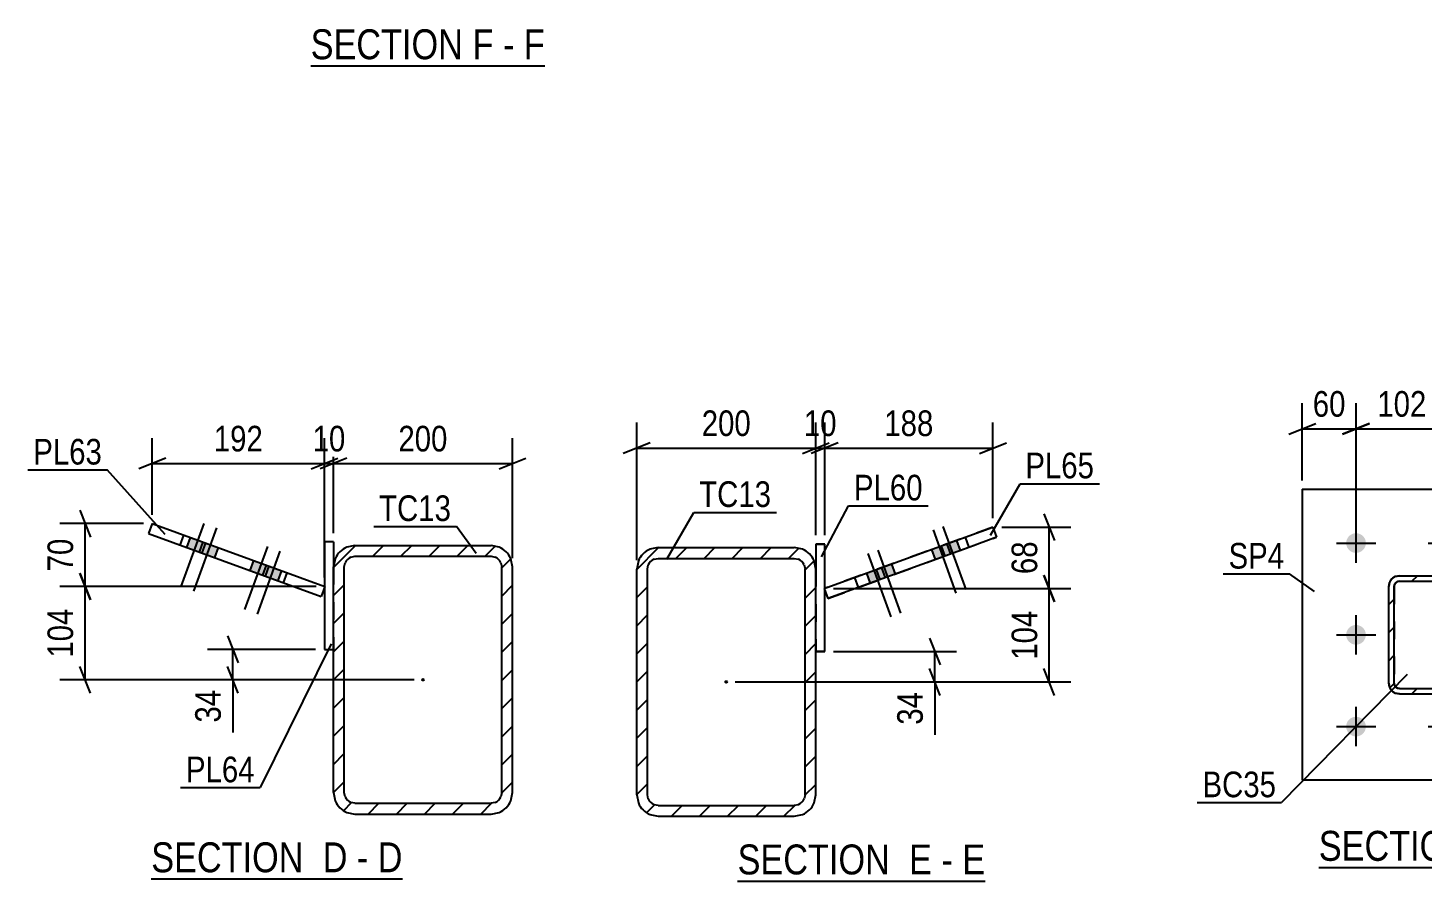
# Model space of a CAD drawing. Header units: millimetres. Extents: x 0 to 841, y 0 to 594.
# Drawn here: x 305.9 to 461.7, y 163.1 to 258.4 of the extents above; entities that cross this region are included whole.
import ezdxf

# ---------------------------------------------------------------- set-up
doc = ezdxf.new("R2010")
doc.units = ezdxf.units.MM
doc.linetypes.add('DXK_LINE_DOT2', pattern=[3.9198, 1.9599, -1.9599])
doc.styles.add('Arial Narrow', font='ARIALN.TTF', dxfattribs={"height": 0.2})

# ---------------------------------------------------------------- blocks, each defined once
blk = doc.blocks.new('Unknown-682121906-11 - 6415')
at = {"color": 6, "linetype": 'Continuous'}
blk.add_line((337.48, 254.15), (363.63, 254.15), dxfattribs=at)
at = {"color": 0, "linetype": 'Continuous'}
for points in [[(354.52, 254.9), (354.52, 258.4), (337.48, 258.4), (337.48, 254.9)], [(357.92, 254.9), (357.92, 258.4), (355.57, 258.4), (355.57, 254.9)], [(360.24, 254.9), (360.24, 258.4), (358.97, 258.4), (358.97, 254.9)], [(363.63, 254.9), (363.63, 258.4), (361.29, 258.4), (361.29, 254.9)]]:
    blk.add_wipeout(points, dxfattribs=at)
at = {"color": 7, "linetype": 'Continuous', "style": 'Arial Narrow'}
for s, p in [('SECTION', (337.48, 254.9)), ('F', (355.57, 254.9)), ('F', (361.29, 254.9)), ('-', (358.97, 254.9))]:
    blk.add_text(s, height=3.34, dxfattribs=at).set_placement(p)
blk = doc.blocks.new('Unknown-682121906-16 - 4889')
at = {"color": 6, "linetype": 'Continuous'}
blk.add_line((319.67, 163.34), (347.74, 163.34), dxfattribs=at)
at = {"color": 0, "linetype": 'Continuous'}
for points in [[(337.78, 164.09), (337.78, 167.59), (319.67, 167.59), (319.67, 164.09)], [(341.6, 164.09), (341.6, 167.59), (338.83, 167.59), (338.83, 164.09)], [(343.92, 164.09), (343.92, 167.59), (342.65, 167.59), (342.65, 164.09)], [(347.74, 164.09), (347.74, 167.59), (344.97, 167.59), (344.97, 164.09)]]:
    blk.add_wipeout(points, dxfattribs=at)
at = {"color": 7, "linetype": 'Continuous', "style": 'Arial Narrow'}
for s, p in [('SECTION ', (319.67, 164.09)), ('D', (338.83, 164.09)), ('D', (344.97, 164.09)), ('-', (342.65, 164.09))]:
    blk.add_text(s, height=3.34, dxfattribs=at).set_placement(p)
blk = doc.blocks.new('Unknown-682121906-17 - 4726')
at = {"color": 6, "linetype": 'Continuous'}
blk.add_line((385.18, 163.1), (412.83, 163.1), dxfattribs=at)
at = {"color": 0, "linetype": 'Continuous'}
for points in [[(403.29, 163.85), (403.29, 167.35), (385.18, 167.35), (385.18, 163.85)], [(406.9, 163.85), (406.9, 167.35), (404.34, 167.35), (404.34, 163.85)], [(409.22, 163.85), (409.22, 167.35), (407.95, 167.35), (407.95, 163.85)], [(412.83, 163.85), (412.83, 167.35), (410.27, 167.35), (410.27, 163.85)]]:
    blk.add_wipeout(points, dxfattribs=at)
at = {"color": 7, "linetype": 'Continuous', "style": 'Arial Narrow'}
for s, p in [('SECTION ', (385.18, 163.85)), ('E', (404.34, 163.85)), ('E', (410.27, 163.85)), ('-', (407.95, 163.85))]:
    blk.add_text(s, height=3.34, dxfattribs=at).set_placement(p)
blk = doc.blocks.new('Unknown-682121906-25 - 12298')
at = {"color": 6, "linetype": 'Continuous'}
blk.add_line((450.11, 164.62), (478.61, 164.62), dxfattribs=at)
at = {"color": 0, "linetype": 'Continuous'}
for points in [[(468.22, 165.37), (468.22, 168.87), (450.11, 168.87), (450.11, 165.37)], [(472.25, 165.37), (472.25, 168.87), (469.27, 168.87), (469.27, 165.37)], [(474.58, 165.37), (474.58, 168.87), (473.3, 168.87), (473.3, 165.37)], [(478.61, 165.37), (478.61, 168.87), (475.63, 168.87), (475.63, 165.37)]]:
    blk.add_wipeout(points, dxfattribs=at)
at = {"color": 7, "linetype": 'Continuous', "style": 'Arial Narrow'}
for s, p in [('SECTION ', (450.11, 165.37)), ('G', (469.27, 165.37)), ('G', (475.63, 165.37)), ('-', (473.3, 165.37))]:
    blk.add_text(s, height=3.34, dxfattribs=at).set_placement(p)
blk = doc.blocks.new('Part-682121906-4913 - 4889')
at = {"color": 2, "linetype": 'Continuous'}
for p, q in [((340.03, 200.98), (339.03, 200.98)), ((339.03, 200.98), (339.03, 188.98)), ((340.03, 200.98), (340.03, 198.19)), ((339.03, 188.98), (340.03, 188.98))]:
    blk.add_line(p, q, dxfattribs=at)
at = {"color": 7, "linetype": 'DXK_LINE_DOT2'}
blk.add_line((340.03, 198.19), (340.03, 188.98), dxfattribs=at)
blk = doc.blocks.new('Bolt-682121906-4955 - 4889')
at = {"linetype": 'Continuous'}
for points in [[(323.61, 200.36), (325.31, 199.75), (325.72, 200.88), (324.02, 201.49)], [(325.03, 199.85), (326.72, 199.23), (327.13, 200.36), (325.44, 200.98)], [(330.7, 197.79), (332.39, 197.17), (332.8, 198.3), (331.11, 198.91)], [(332.11, 197.27), (333.8, 196.66), (334.21, 197.78), (332.52, 198.4)]]:
    blk.add_hatch(color=1, dxfattribs=at).paths.add_polyline_path(points)
at = {"color": 1, "linetype": 'Continuous'}
for p, q in [((325.55, 203.06), (322.99, 196.02)), ((326.97, 202.55), (324.4, 195.5)), ((324.02, 201.49), (323.61, 200.36)), ((325.44, 200.98), (325.03, 199.85)), ((325.72, 200.88), (325.31, 199.75)), ((327.13, 200.36), (326.72, 199.23)), ((332.64, 200.48), (330.07, 193.44)), ((334.05, 199.97), (331.49, 192.92)), ((331.11, 198.91), (330.7, 197.79)), ((332.52, 198.4), (332.11, 197.27)), ((332.8, 198.3), (332.39, 197.17)), ((334.21, 197.78), (333.8, 196.66))]:
    blk.add_line(p, q, dxfattribs=at)
blk = doc.blocks.new('Part-682121906-4935 - 4889')
at = {"linetype": 'Continuous'}
h = blk.add_hatch(dxfattribs=at)
h.set_pattern_fill('', scale=0.7, style=0, pattern_type=0)
h.set_pattern_definition([(45, (340.0251, 172.9927), (-1.57154, 1.57154), [])])
h.paths.add_polyline_path([(340.03, 198.19), (340.03, 172.99), (340.21, 172.07), (340.73, 171.3), (341.51, 170.78), (342.43, 170.59), (357.63, 170.59), (358.54, 170.78), (359.32, 171.3), (359.84, 172.07), (360.03, 172.99), (360.03, 198.19), (359.84, 199.11), (359.32, 199.89), (358.54, 200.41), (357.63, 200.59), (342.43, 200.59), (341.51, 200.41), (340.73, 199.89), (340.21, 199.11)])
h.paths.add_polyline_path([(341.58, 199.04), (341.97, 199.3), (342.43, 199.39), (357.63, 199.39), (358.08, 199.3), (358.47, 199.04), (358.73, 198.65), (358.83, 198.19), (358.83, 172.99), (358.73, 172.53), (358.47, 172.14), (358.08, 171.88), (357.63, 171.79), (342.43, 171.79), (341.97, 171.88), (341.58, 172.14), (341.32, 172.53), (341.23, 172.99), (341.23, 198.19), (341.32, 198.65)])
blk.add_hatch(color=246, dxfattribs=at).paths.add_polyline_path([(350.03, 185.49, -1), (350.03, 185.69, -1)])
at = {"color": 2, "linetype": 'Continuous'}
for p, q in [((342.43, 200.59), (341.51, 200.41)), ((341.97, 199.3), (342.43, 199.39)), ((342.43, 200.59), (357.63, 200.59)), ((342.43, 199.39), (357.63, 199.39)), ((358.54, 200.41), (357.63, 200.59)), ((357.63, 199.39), (358.08, 199.3)), ((340.21, 199.11), (340.03, 198.19)), ((340.03, 172.99), (340.03, 198.19)), ((341.23, 198.19), (341.32, 198.65)), ((341.23, 172.99), (341.23, 198.19)), ((358.73, 198.65), (358.83, 198.19)), ((358.83, 172.99), (358.83, 198.19)), ((360.03, 198.19), (359.84, 199.11)), ((360.03, 172.99), (360.03, 198.19)), ((340.03, 172.99), (340.21, 172.07)), ((341.32, 172.53), (341.23, 172.99)), ((358.83, 172.99), (358.73, 172.53)), ((359.84, 172.07), (360.03, 172.99)), ((342.43, 171.79), (341.97, 171.88)), ((342.43, 171.79), (357.63, 171.79)), ((358.08, 171.88), (357.63, 171.79)), ((341.51, 170.78), (342.43, 170.59)), ((342.43, 170.59), (357.63, 170.59)), ((357.63, 170.59), (358.54, 170.78))]:
    blk.add_line(p, q, dxfattribs=at)
at = {"color": 246, "linetype": 'DXK_LINE_DOT2'}
blk.add_line((350.03, 185.59), (350.03, 185.59), dxfattribs=at)
at = {"color": 246, "linetype": 'Continuous'}
blk.add_circle((350.03, 185.59), 0.1, dxfattribs=at)
at = {"color": 2, "linetype": 'Continuous'}
for centre, radius, start, end in [((342.43, 198.19), 2.4, 112.5, 157.5), ((357.63, 198.19), 2.4, 22.5, 67.5), ((342.43, 198.19), 1.2, 112.5, 157.5), ((357.63, 198.19), 1.2, 22.5, 67.5), ((342.43, 172.99), 2.4, 202.5, 247.5), ((342.43, 172.99), 1.2, 202.5, 247.5), ((357.63, 172.99), 1.2, 292.5, 337.5), ((357.63, 172.99), 2.4, 292.5, 337.5)]:
    blk.add_arc(centre, radius, start, end, dxfattribs=at)
blk = doc.blocks.new('Part-682121906-4968 - 4889')
at = {"color": 2, "linetype": 'Continuous'}
for p, q in [((319.79, 203.03), (319.38, 201.91)), ((319.79, 203.03), (339.08, 196.01)), ((319.38, 201.91), (338.67, 194.89)), ((322.91, 200.62), (323.32, 201.75)), ((339.08, 196.01), (338.67, 194.89))]:
    blk.add_line(p, q, dxfattribs=at)
at = {"color": 7, "linetype": 'DXK_LINE_DOT2'}
blk.add_line((334.43, 196.43), (334.84, 197.55), dxfattribs=at)
blk = doc.blocks.new('Part-682121906-4739 - 4726')
at = {"color": 2, "linetype": 'Continuous'}
for p, q in [((393.91, 200.74), (393.91, 200.74)), ((393.91, 200.74), (393.91, 197.95)), ((394.91, 200.74), (393.91, 200.74)), ((394.91, 200.74), (394.91, 200.74)), ((394.91, 188.74), (394.91, 200.74)), ((394.91, 188.74), (393.91, 188.74)), ((394.91, 188.74), (394.91, 188.74))]:
    blk.add_line(p, q, dxfattribs=at)
at = {"color": 7, "linetype": 'DXK_LINE_DOT2'}
for p, q in [((393.91, 200.74), (394.91, 200.74)), ((393.91, 197.95), (393.91, 188.74)), ((393.91, 188.74), (394.91, 188.74))]:
    blk.add_line(p, q, dxfattribs=at)
blk = doc.blocks.new('Part-682121906-4773 - 4726')
at = {"color": 7, "linetype": 'DXK_LINE_DOT2'}
for p, q in [((413.71, 202.63), (394.86, 195.77)), ((395.27, 194.65), (414.12, 201.51)), ((398.68, 195.89), (398.27, 197.02)), ((394.86, 195.77), (395.27, 194.65))]:
    blk.add_line(p, q, dxfattribs=at)
at = {"color": 2, "linetype": 'Continuous'}
for p, q in [((410.62, 201.51), (413.71, 202.63)), ((413.71, 202.63), (414.12, 201.51)), ((394.86, 195.77), (410.62, 201.51)), ((410.62, 201.51), (411.03, 200.38)), ((414.12, 201.51), (411.03, 200.38)), ((411.03, 200.38), (395.27, 194.65)), ((394.86, 195.77), (394.86, 195.77)), ((394.86, 195.77), (395.27, 194.65)), ((395.27, 194.65), (395.27, 194.65))]:
    blk.add_line(p, q, dxfattribs=at)
blk = doc.blocks.new('Bolt-682121906-4782 - 4726')
at = {"linetype": 'Continuous'}
for points in [[(408.34, 199.4), (410.03, 200.02), (409.62, 201.15), (407.93, 200.53)], [(407.25, 199.01), (408.95, 199.62), (408.54, 200.75), (406.84, 200.14)], [(399.99, 196.36), (401.68, 196.98), (401.27, 198.11), (399.58, 197.49)], [(401.08, 196.76), (402.77, 197.38), (402.36, 198.5), (400.67, 197.89)]]:
    blk.add_hatch(color=1, dxfattribs=at).paths.add_polyline_path(points)
at = {"color": 1, "linetype": 'Continuous'}
for p, q in [((408.09, 202.72), (410.66, 195.67)), ((407.01, 202.32), (409.57, 195.28)), ((409.62, 201.15), (410.03, 200.02)), ((399.74, 199.68), (402.31, 192.63)), ((400.83, 200.07), (403.39, 193.03)), ((406.84, 200.14), (407.25, 199.01)), ((407.93, 200.53), (408.34, 199.4)), ((408.54, 200.75), (408.95, 199.62)), ((400.67, 197.89), (401.08, 196.76)), ((401.27, 198.11), (401.68, 196.98)), ((402.36, 198.5), (402.77, 197.38)), ((399.58, 197.49), (399.99, 196.36))]:
    blk.add_line(p, q, dxfattribs=at)
blk = doc.blocks.new('Part-682121906-4788 - 4726')
at = {"linetype": 'Continuous'}
h = blk.add_hatch(dxfattribs=at)
h.set_pattern_fill('', scale=0.7, style=0, pattern_type=0)
h.set_pattern_definition([(45, (393.7254, 198.8711), (-1.57154, 1.57154), [])])
h.paths.add_polyline_path([(393.91, 197.95), (393.73, 198.87), (393.21, 199.65), (392.43, 200.17), (391.51, 200.35), (376.31, 200.35), (375.39, 200.17), (374.61, 199.65), (374.09, 198.87), (373.91, 197.95), (373.91, 172.75), (374.09, 171.83), (374.61, 171.06), (375.39, 170.54), (376.31, 170.35), (391.51, 170.35), (392.43, 170.54), (393.21, 171.06), (393.73, 171.83), (393.91, 172.75)])
h.paths.add_polyline_path([(392.62, 172.29), (392.36, 171.9), (391.97, 171.64), (391.51, 171.55), (376.31, 171.55), (375.85, 171.64), (375.46, 171.9), (375.2, 172.29), (375.11, 172.75), (375.11, 197.95), (375.2, 198.41), (375.46, 198.8), (375.85, 199.06), (376.31, 199.15), (391.51, 199.15), (391.97, 199.06), (392.36, 198.8), (392.62, 198.41), (392.71, 197.95), (392.71, 172.75)])
blk.add_hatch(color=246, dxfattribs=at).paths.add_polyline_path([(383.91, 185.25, -1), (383.91, 185.45, -1)])
at = {"color": 2, "linetype": 'Continuous'}
for p, q in [((376.31, 200.35), (375.39, 200.17)), ((376.31, 200.35), (376.31, 200.35)), ((376.31, 200.35), (391.51, 200.35)), ((391.51, 200.35), (391.51, 200.35)), ((392.43, 200.17), (391.51, 200.35)), ((374.09, 198.87), (373.91, 197.95)), ((373.91, 197.95), (373.91, 197.95)), ((373.91, 172.75), (373.91, 197.95)), ((375.11, 197.95), (375.2, 198.41)), ((375.11, 197.95), (375.11, 197.95)), ((375.11, 172.75), (375.11, 197.95)), ((375.85, 199.06), (376.31, 199.15)), ((376.31, 199.15), (376.31, 199.15)), ((376.31, 199.15), (391.51, 199.15)), ((391.51, 199.15), (391.51, 199.15)), ((391.51, 199.15), (391.97, 199.06)), ((392.62, 198.41), (392.71, 197.95)), ((392.71, 197.95), (392.71, 197.95)), ((392.71, 172.75), (392.71, 197.95)), ((393.91, 197.95), (393.73, 198.87)), ((393.91, 197.95), (393.91, 197.95)), ((393.91, 172.75), (393.91, 197.95)), ((373.91, 172.75), (373.91, 172.75)), ((373.91, 172.75), (374.09, 171.83)), ((375.11, 172.75), (375.11, 172.75)), ((375.2, 172.29), (375.11, 172.75)), ((376.31, 171.55), (375.85, 171.64)), ((376.31, 171.55), (376.31, 171.55)), ((376.31, 171.55), (391.51, 171.55)), ((391.97, 171.64), (391.51, 171.55)), ((391.51, 171.55), (391.51, 171.55)), ((392.71, 172.75), (392.62, 172.29)), ((392.71, 172.75), (392.71, 172.75)), ((393.73, 171.83), (393.91, 172.75)), ((393.91, 172.75), (393.91, 172.75)), ((375.39, 170.54), (376.31, 170.35)), ((376.31, 170.35), (376.31, 170.35)), ((376.31, 170.35), (391.51, 170.35)), ((391.51, 170.35), (392.43, 170.54)), ((391.51, 170.35), (391.51, 170.35))]:
    blk.add_line(p, q, dxfattribs=at)
at = {"color": 246, "linetype": 'DXK_LINE_DOT2'}
blk.add_line((383.91, 185.35), (383.91, 185.35), dxfattribs=at)
at = {"color": 246, "linetype": 'Continuous'}
blk.add_circle((383.91, 185.35), 0.1, dxfattribs=at)
at = {"color": 2, "linetype": 'Continuous'}
for centre, radius, start, end in [((376.31, 197.95), 2.4, 112.5, 157.5), ((391.51, 197.95), 2.4, 22.5, 67.5), ((376.31, 197.95), 1.2, 112.5, 157.5), ((391.51, 197.95), 1.2, 22.5, 67.5), ((376.31, 172.75), 2.4, 202.5, 247.5), ((376.31, 172.75), 1.2, 202.5, 247.5), ((391.51, 172.75), 1.2, 292.5, 337.5), ((391.51, 172.75), 2.4, 292.5, 337.5)]:
    blk.add_arc(centre, radius, start, end, dxfattribs=at)
blk = doc.blocks.new('Bolt-682121906-12391 - 12298')
at = {"linetype": 'Continuous'}
for points in [[(454.27, 201.96, -1), (454.27, 199.76, -1)], [(464.52, 201.96, -1), (464.52, 199.76, -1)], [(474.77, 201.96, -1), (474.77, 199.76, -1)], [(454.27, 191.71, -1), (454.27, 189.51, -1)], [(474.77, 191.71, -1), (474.77, 189.51, -1)], [(454.27, 181.46, -1), (454.27, 179.26, -1)], [(464.52, 181.46, -1), (464.52, 179.26, -1)], [(474.77, 181.46, -1), (474.77, 179.26, -1)]]:
    blk.add_hatch(color=1, dxfattribs=at).paths.add_polyline_path(points)
at = {"color": 1, "linetype": 'Continuous'}
for p, q in [((454.27, 198.66), (454.27, 203.06)), ((464.52, 198.66), (464.52, 203.06)), ((474.77, 198.66), (474.77, 203.06)), ((452.07, 200.86), (456.47, 200.86)), ((462.32, 200.86), (466.72, 200.86)), ((472.57, 200.86), (476.97, 200.86)), ((454.27, 188.41), (454.27, 192.81)), ((474.77, 188.41), (474.77, 192.81)), ((452.07, 190.61), (456.47, 190.61)), ((472.57, 190.61), (476.97, 190.61)), ((454.27, 178.16), (454.27, 182.56)), ((464.52, 178.16), (464.52, 182.56)), ((474.77, 178.16), (474.77, 182.56)), ((452.07, 180.36), (456.47, 180.36)), ((462.32, 180.36), (466.72, 180.36)), ((472.57, 180.36), (476.97, 180.36))]:
    blk.add_line(p, q, dxfattribs=at)
blk = doc.blocks.new('Part-682121906-12303 - 12298')
at = {"linetype": 'Continuous'}
h = blk.add_hatch(dxfattribs=at)
h.set_pattern_fill('', scale=0.7, style=0, pattern_type=0)
h.set_pattern_definition([(45, (469.9203, 184.008), (-1.57154, 1.57154), [])])
h.paths.add_polyline_path([(459.12, 184.01), (469.92, 184.01), (470.38, 184.1), (470.77, 184.36), (471.03, 184.75), (471.12, 185.21), (471.12, 196.01), (471.03, 196.47), (470.77, 196.86), (470.38, 197.12), (469.92, 197.21), (459.12, 197.21), (458.66, 197.12), (458.27, 196.86), (458.01, 196.47), (457.92, 196.01), (457.92, 185.21), (458.01, 184.75), (458.27, 184.36), (458.66, 184.1)])
h.paths.add_polyline_path([(458.57, 184.98), (458.52, 185.21), (458.52, 196.01), (458.57, 196.24), (458.7, 196.43), (458.89, 196.56), (459.12, 196.61), (469.92, 196.61), (470.15, 196.56), (470.34, 196.43), (470.47, 196.24), (470.52, 196.01), (470.52, 185.21), (470.47, 184.98), (470.34, 184.78), (470.15, 184.65), (469.92, 184.61), (459.12, 184.61), (458.89, 184.65), (458.7, 184.78)])
blk.add_hatch(color=246, dxfattribs=at).paths.add_polyline_path([(464.52, 190.51, -1), (464.52, 190.71, -1)])
at = {"color": 7, "linetype": 'DXK_LINE_DOT2'}
for p, q in [((457.92, 196.01), (458.01, 196.47)), ((458.7, 196.43), (458.57, 196.24)), ((458.66, 197.12), (459.12, 197.21)), ((458.89, 196.56), (458.7, 196.43)), ((459.12, 196.61), (458.89, 196.56)), ((459.12, 197.21), (469.92, 197.21)), ((459.12, 196.61), (469.92, 196.61)), ((469.92, 197.21), (470.38, 197.12)), ((470.15, 196.56), (469.92, 196.61)), ((470.34, 196.43), (470.15, 196.56)), ((470.47, 196.24), (470.34, 196.43)), ((471.03, 196.47), (471.12, 196.01)), ((457.92, 185.21), (457.92, 196.01)), ((458.57, 196.24), (458.52, 196.01)), ((458.52, 196.01), (458.52, 185.21)), ((470.52, 196.01), (470.47, 196.24)), ((470.52, 185.21), (470.52, 196.01)), ((471.12, 185.21), (471.12, 196.01)), ((458.01, 184.75), (457.92, 185.21)), ((458.52, 185.21), (458.57, 184.98)), ((458.57, 184.98), (458.7, 184.78)), ((459.12, 184.01), (458.66, 184.1)), ((458.7, 184.78), (458.89, 184.65)), ((458.89, 184.65), (459.12, 184.61)), ((459.12, 184.61), (469.92, 184.61)), ((459.12, 184.01), (469.92, 184.01)), ((469.92, 184.61), (470.15, 184.65)), ((470.38, 184.1), (469.92, 184.01)), ((470.15, 184.65), (470.34, 184.78)), ((470.34, 184.78), (470.47, 184.98)), ((470.47, 184.98), (470.52, 185.21)), ((471.12, 185.21), (471.03, 184.75))]:
    blk.add_line(p, q, dxfattribs=at)
at = {"color": 2, "linetype": 'Continuous'}
for p, q in [((458.01, 196.47), (457.92, 196.01)), ((458.57, 196.24), (458.7, 196.43)), ((459.12, 197.21), (458.66, 197.12)), ((458.7, 196.43), (458.89, 196.56)), ((458.89, 196.56), (459.12, 196.61)), ((459.12, 197.21), (469.92, 197.21)), ((459.12, 196.61), (469.92, 196.61)), ((470.38, 197.12), (469.92, 197.21)), ((469.92, 196.61), (470.15, 196.56)), ((470.15, 196.56), (470.34, 196.43)), ((470.34, 196.43), (470.47, 196.24)), ((471.12, 196.01), (471.03, 196.47)), ((457.92, 185.21), (457.92, 196.01)), ((458.52, 196.01), (458.57, 196.24)), ((458.52, 185.21), (458.52, 196.01)), ((470.47, 196.24), (470.52, 196.01)), ((470.52, 185.21), (470.52, 196.01)), ((471.12, 185.21), (471.12, 196.01)), ((457.92, 185.21), (458.01, 184.75)), ((458.57, 184.98), (458.52, 185.21)), ((458.7, 184.78), (458.57, 184.98)), ((458.66, 184.1), (459.12, 184.01)), ((458.89, 184.65), (458.7, 184.78)), ((459.12, 184.61), (458.89, 184.65)), ((459.12, 184.61), (469.92, 184.61)), ((459.12, 184.01), (469.92, 184.01)), ((470.15, 184.65), (469.92, 184.61)), ((469.92, 184.01), (470.38, 184.1)), ((470.34, 184.78), (470.15, 184.65)), ((470.47, 184.98), (470.34, 184.78)), ((470.52, 185.21), (470.47, 184.98)), ((471.03, 184.75), (471.12, 185.21))]:
    blk.add_line(p, q, dxfattribs=at)
at = {"color": 246, "linetype": 'DXK_LINE_DOT2'}
blk.add_line((464.52, 190.61), (464.52, 190.61), dxfattribs=at)
at = {"color": 246, "linetype": 'Continuous'}
blk.add_circle((464.52, 190.61), 0.1, dxfattribs=at)
at = {"color": 7, "linetype": 'DXK_LINE_DOT2'}
for centre, start, end in [((459.12, 196.01), 112.5, 157.5), ((469.92, 196.01), 22.5, 67.5), ((459.12, 185.21), 202.5, 247.5), ((469.92, 185.21), 292.5, 337.5)]:
    blk.add_arc(centre, 1.2, start, end, dxfattribs=at)
at = {"color": 2, "linetype": 'Continuous'}
for centre, start, end in [((459.12, 196.01), 112.5, 157.5), ((469.92, 196.01), 22.5, 67.5), ((459.12, 185.21), 202.5, 247.5), ((469.92, 185.21), 292.5, 337.5)]:
    blk.add_arc(centre, 1.2, start, end, dxfattribs=at)
blk = doc.blocks.new('Part-682121906-12338 - 12298')
at = {"color": 2, "linetype": 'Continuous'}
for p, q in [((448.27, 206.86), (448.27, 174.36)), ((448.27, 206.86), (480.77, 206.86)), ((480.77, 206.86), (480.77, 174.36)), ((480.77, 174.36), (448.27, 174.36))]:
    blk.add_line(p, q, dxfattribs=at)
blk = doc.blocks.new('StraightDimension-682121906-4995 - 4889')
at = {"color": 7, "linetype": 'Continuous'}
for p, q in [((340.03, 201.98), (340.03, 212.59)), ((360.03, 199.19), (360.03, 212.59)), ((341.53, 210.34), (338.53, 209.14)), ((358.53, 209.14), (361.53, 210.34)), ((340.03, 209.74), (360.03, 209.74))]:
    blk.add_line(p, q, dxfattribs=at)
at = {"color": 0}
blk.add_wipeout([(353.37, 210.49), (353.37, 214.69), (346.68, 214.69), (346.68, 210.49)], dxfattribs=at)
at = {"color": 3, "style": 'Arial Narrow'}
blk.add_text('200', height=2.863, dxfattribs=at).set_placement((347.28, 211.09))
blk = doc.blocks.new('StraightDimension-682121906-5003 - 4889')
at = {"color": 7, "linetype": 'Continuous'}
for p, q in [((339.03, 197.03), (339.03, 212.59)), ((340.03, 201.98), (340.03, 212.59)), ((337.53, 209.14), (340.53, 210.34)), ((341.53, 210.34), (338.53, 209.14)), ((339.03, 209.74), (340.03, 209.74))]:
    blk.add_line(p, q, dxfattribs=at)
at = {"color": 0}
blk.add_wipeout([(341.95, 210.49), (341.95, 214.69), (337.1, 214.69), (337.1, 210.49)], dxfattribs=at)
at = {"color": 3, "style": 'Arial Narrow'}
blk.add_text('10', height=2.863, dxfattribs=at).set_placement((337.7, 211.09))
blk = doc.blocks.new('StraightDimension-682121906-5014 - 4889')
at = {"color": 7, "linetype": 'Continuous'}
for p, q in [((319.79, 204.03), (319.79, 212.59)), ((339.03, 197.03), (339.03, 212.59)), ((321.29, 210.34), (318.29, 209.14)), ((337.53, 209.14), (340.53, 210.34)), ((319.79, 209.74), (339.03, 209.74))]:
    blk.add_line(p, q, dxfattribs=at)
at = {"color": 0}
blk.add_wipeout([(332.75, 210.49), (332.75, 214.69), (326.06, 214.69), (326.06, 210.49)], dxfattribs=at)
at = {"color": 3, "style": 'Arial Narrow'}
blk.add_text('192', height=2.863, dxfattribs=at).set_placement((326.66, 211.09))
blk = doc.blocks.new('StraightDimension-682121906-5024 - 4889')
at = {"color": 7, "linetype": 'Continuous'}
for p, q in [((328.19, 190.48), (329.39, 187.48)), ((338.03, 188.98), (325.94, 188.98)), ((328.79, 185.59), (328.79, 188.98)), ((329.39, 184.09), (328.19, 187.09)), ((339.03, 185.59), (325.94, 185.59))]:
    blk.add_line(p, q, dxfattribs=at)
at = {"color": 0}
blk.add_wipeout([(328.04, 185.07), (323.84, 185.07), (323.84, 180.21), (328.04, 180.21)], dxfattribs=at)
at = {"color": 7, "linetype": 'Continuous'}
blk.add_line((328.79, 185.59), (328.79, 179.69), dxfattribs=at)
blk.add_line((328.79, 185.59), (328.79, 179.69), dxfattribs=at)
at = {"color": 3, "style": 'Arial Narrow'}
blk.add_text('34', height=2.863, rotation=90.0002, dxfattribs=at).set_placement((327.44, 180.81))
blk = doc.blocks.new('StraightDimension-682121906-34616 - 4889')
at = {"color": 7, "linetype": 'Continuous'}
for p, q in [((311.69, 204.53), (312.89, 201.53)), ((318.79, 203.03), (309.44, 203.03)), ((312.29, 196.01), (312.29, 203.03)), ((312.89, 194.51), (311.69, 197.51)), ((338.08, 196.01), (309.44, 196.01))]:
    blk.add_line(p, q, dxfattribs=at)
at = {"color": 0}
blk.add_wipeout([(311.54, 201.95), (307.34, 201.95), (307.34, 197.1), (311.54, 197.1)], dxfattribs=at)
at = {"color": 3, "style": 'Arial Narrow'}
blk.add_text('70', height=2.863, rotation=90.0002, dxfattribs=at).set_placement((310.94, 197.7))
blk = doc.blocks.new('StraightDimension-682121906-34617 - 4889')
at = {"color": 7, "linetype": 'Continuous'}
for p, q in [((311.69, 197.51), (312.89, 194.51)), ((338.08, 196.01), (309.44, 196.01)), ((312.29, 185.59), (312.29, 196.01)), ((312.89, 184.09), (311.69, 187.09)), ((349.03, 185.59), (309.44, 185.59))]:
    blk.add_line(p, q, dxfattribs=at)
at = {"color": 0}
blk.add_wipeout([(311.54, 194.15), (307.34, 194.15), (307.34, 187.46), (311.54, 187.46)], dxfattribs=at)
at = {"color": 3, "style": 'Arial Narrow'}
blk.add_text('104', height=2.863, rotation=90.0002, dxfattribs=at).set_placement((310.94, 188.06))
blk = doc.blocks.new('StraightDimension-682121906-4871 - 4726')
at = {"color": 7, "linetype": 'Continuous'}
for p, q in [((393.91, 201.74), (393.91, 214.31)), ((394.91, 201.74), (394.91, 214.31)), ((392.41, 210.86), (395.41, 212.06)), ((396.41, 212.06), (393.41, 210.86)), ((393.91, 211.46), (394.91, 211.46))]:
    blk.add_line(p, q, dxfattribs=at)
at = {"color": 0}
blk.add_wipeout([(396.84, 212.21), (396.84, 216.41), (391.98, 216.41), (391.98, 212.21)], dxfattribs=at)
at = {"color": 3, "style": 'Arial Narrow'}
blk.add_text('10', height=2.863, dxfattribs=at).set_placement((392.58, 212.81))
blk = doc.blocks.new('StraightDimension-682121906-4856 - 4726')
at = {"color": 7, "linetype": 'Continuous'}
for p, q in [((406.62, 190.24), (407.82, 187.24)), ((395.91, 188.74), (409.62, 188.74)), ((407.22, 185.35), (407.22, 188.74)), ((407.82, 183.85), (406.62, 186.85)), ((394.91, 185.35), (409.62, 185.35))]:
    blk.add_line(p, q, dxfattribs=at)
at = {"color": 0}
blk.add_wipeout([(406.47, 184.83), (402.27, 184.83), (402.27, 179.97), (406.47, 179.97)], dxfattribs=at)
at = {"color": 7, "linetype": 'Continuous'}
blk.add_line((407.22, 185.35), (407.22, 179.45), dxfattribs=at)
blk.add_line((407.22, 185.35), (407.22, 179.45), dxfattribs=at)
at = {"color": 3, "style": 'Arial Narrow'}
blk.add_text('34', height=2.863, rotation=90.0002, dxfattribs=at).set_placement((405.87, 180.57))
blk = doc.blocks.new('StraightDimension-682121906-4865 - 4726')
at = {"color": 7, "linetype": 'Continuous'}
for p, q in [((394.91, 201.74), (394.91, 214.31)), ((413.71, 203.63), (413.71, 214.31)), ((396.41, 212.06), (393.41, 210.86)), ((412.21, 210.86), (415.21, 212.06)), ((394.91, 211.46), (413.71, 211.46))]:
    blk.add_line(p, q, dxfattribs=at)
at = {"color": 0}
blk.add_wipeout([(407.65, 212.21), (407.65, 216.41), (400.97, 216.41), (400.97, 212.21)], dxfattribs=at)
at = {"color": 3, "style": 'Arial Narrow'}
blk.add_text('188', height=2.863, dxfattribs=at).set_placement((401.57, 212.81))
blk = doc.blocks.new('StraightDimension-682121906-4879 - 4726')
at = {"color": 7, "linetype": 'Continuous'}
for p, q in [((373.91, 198.95), (373.91, 214.31)), ((393.91, 201.74), (393.91, 214.31)), ((375.41, 212.06), (372.41, 210.86)), ((392.41, 210.86), (395.41, 212.06)), ((373.91, 211.46), (393.91, 211.46))]:
    blk.add_line(p, q, dxfattribs=at)
at = {"color": 0}
blk.add_wipeout([(387.25, 212.21), (387.25, 216.41), (380.57, 216.41), (380.57, 212.21)], dxfattribs=at)
at = {"color": 3, "style": 'Arial Narrow'}
blk.add_text('200', height=2.863, dxfattribs=at).set_placement((381.17, 212.81))
blk = doc.blocks.new('StraightDimension-682121906-34649 - 4726')
at = {"color": 7, "linetype": 'Continuous'}
for p, q in [((419.4, 204.13), (420.6, 201.13)), ((414.71, 202.63), (422.4, 202.63)), ((420, 195.79), (420, 202.63)), ((420.6, 194.29), (419.4, 197.29)), ((395.91, 195.79), (422.4, 195.79))]:
    blk.add_line(p, q, dxfattribs=at)
at = {"color": 0}
blk.add_wipeout([(419.25, 201.64), (415.05, 201.64), (415.05, 196.79), (419.25, 196.79)], dxfattribs=at)
at = {"color": 3, "style": 'Arial Narrow'}
blk.add_text('68', height=2.863, rotation=90.0002, dxfattribs=at).set_placement((418.65, 197.39))
blk = doc.blocks.new('StraightDimension-682121906-34650 - 4726')
at = {"color": 7, "linetype": 'Continuous'}
for p, q in [((419.4, 197.29), (420.6, 194.29)), ((395.91, 195.79), (422.4, 195.79)), ((420, 185.35), (420, 195.79)), ((420.6, 183.85), (419.4, 186.85)), ((384.91, 185.35), (422.4, 185.35))]:
    blk.add_line(p, q, dxfattribs=at)
at = {"color": 0}
blk.add_wipeout([(419.25, 193.91), (415.05, 193.91), (415.05, 187.23), (419.25, 187.23)], dxfattribs=at)
at = {"color": 3, "style": 'Arial Narrow'}
blk.add_text('104', height=2.863, rotation=90.0002, dxfattribs=at).set_placement((418.65, 187.83))
blk = doc.blocks.new('StraightDimension-682121906-12560 - 12298')
at = {"color": 7, "linetype": 'Continuous'}
for p, q in [((448.27, 207.86), (448.27, 216.47)), ((454.27, 201.86), (454.27, 216.47)), ((446.77, 213.02), (449.77, 214.22)), ((448.27, 213.62), (454.27, 213.62)), ((455.77, 214.22), (452.77, 213.02))]:
    blk.add_line(p, q, dxfattribs=at)
at = {"color": 0}
blk.add_wipeout([(453.7, 214.37), (453.7, 218.57), (448.84, 218.57), (448.84, 214.37)], dxfattribs=at)
at = {"color": 3, "style": 'Arial Narrow'}
blk.add_text('60', height=2.863, dxfattribs=at).set_placement((449.44, 214.97))
blk = doc.blocks.new('StraightDimension-682121906-12559 - 12298')
at = {"color": 7, "linetype": 'Continuous'}
for p, q in [((454.27, 201.86), (454.27, 216.47)), ((464.52, 191.61), (464.52, 216.47)), ((452.77, 213.02), (455.77, 214.22)), ((454.27, 213.62), (464.52, 213.62)), ((466.02, 214.22), (463.02, 213.02))]:
    blk.add_line(p, q, dxfattribs=at)
at = {"color": 0}
blk.add_wipeout([(462.74, 214.37), (462.74, 218.57), (456.05, 218.57), (456.05, 214.37)], dxfattribs=at)
at = {"color": 3, "style": 'Arial Narrow'}
blk.add_text('102', height=2.863, dxfattribs=at).set_placement((456.65, 214.97))
blk = doc.blocks.new('Mark-682121906-4909 - 4889')
at = {"color": 0}
blk.add_wipeout([(331.22, 174.14), (331.22, 177.14), (323.55, 177.14), (323.55, 174.14)], dxfattribs=at)
blk.add_wipeout([(331.22, 174.14), (331.22, 177.14), (323.55, 177.14), (323.55, 174.14)], dxfattribs=at)
at = {"color": 30, "linetype": 'Continuous'}
for p in [(339.78, 189.62), (322.95, 173.54)]:
    blk.add_line(p, (331.82, 173.54), dxfattribs=at)
at = {"color": 3, "style": 'Arial Narrow'}
blk.add_text('PL64', height=2.863, dxfattribs=at).set_placement((323.55, 174.14))
blk = doc.blocks.new('Mark-682121906-4931 - 4889')
at = {"color": 0}
blk.add_wipeout([(353.17, 203.32), (353.17, 206.32), (345.13, 206.32), (345.13, 203.32)], dxfattribs=at)
blk.add_wipeout([(353.17, 203.32), (353.17, 206.32), (345.13, 206.32), (345.13, 203.32)], dxfattribs=at)
at = {"color": 30, "linetype": 'Continuous'}
for p in [(344.53, 202.72), (355.96, 199.71)]:
    blk.add_line(p, (353.77, 202.72), dxfattribs=at)
at = {"color": 3, "style": 'Arial Narrow'}
blk.add_text('TC13', height=2.863, dxfattribs=at).set_placement((345.13, 203.32))
blk = doc.blocks.new('Mark-682121906-4964 - 4889')
at = {"color": 0}
blk.add_wipeout([(314.16, 209.63), (314.16, 212.63), (306.49, 212.63), (306.49, 209.63)], dxfattribs=at)
blk.add_wipeout([(314.16, 209.63), (314.16, 212.63), (306.49, 212.63), (306.49, 209.63)], dxfattribs=at)
at = {"color": 30, "linetype": 'Continuous'}
for p in [(305.89, 209.03), (321.21, 201.82)]:
    blk.add_line(p, (314.76, 209.03), dxfattribs=at)
at = {"color": 3, "style": 'Arial Narrow'}
blk.add_text('PL63', height=2.863, dxfattribs=at).set_placement((306.49, 209.63))
blk = doc.blocks.new('Mark-682121906-4735 - 4726')
at = {"color": 0}
blk.add_wipeout([(405.86, 205.62), (405.86, 208.62), (398.18, 208.62), (398.18, 205.62)], dxfattribs=at)
blk.add_wipeout([(405.86, 205.62), (405.86, 208.62), (398.18, 208.62), (398.18, 205.62)], dxfattribs=at)
at = {"color": 30, "linetype": 'Continuous'}
for p, q in [((394.54, 199.33), (397.58, 205.02)), ((397.58, 205.02), (406.46, 205.02))]:
    blk.add_line(p, q, dxfattribs=at)
at = {"color": 3, "style": 'Arial Narrow'}
blk.add_text('PL60', height=2.863, dxfattribs=at).set_placement((398.18, 205.62))
blk = doc.blocks.new('Mark-682121906-4769 - 4726')
at = {"color": 0}
blk.add_wipeout([(425, 208.09), (425, 211.09), (417.33, 211.09), (417.33, 208.09)], dxfattribs=at)
blk.add_wipeout([(425, 208.09), (425, 211.09), (417.33, 211.09), (417.33, 208.09)], dxfattribs=at)
at = {"color": 30, "linetype": 'Continuous'}
for p, q in [((413.43, 201.73), (416.73, 207.49)), ((416.73, 207.49), (425.6, 207.49))]:
    blk.add_line(p, q, dxfattribs=at)
at = {"color": 3, "style": 'Arial Narrow'}
blk.add_text('PL65', height=2.863, dxfattribs=at).set_placement((417.33, 208.09))
blk = doc.blocks.new('Mark-682121906-4784 - 4726')
at = {"color": 0}
blk.add_wipeout([(388.92, 204.89), (388.92, 207.89), (380.89, 207.89), (380.89, 204.89)], dxfattribs=at)
blk.add_wipeout([(388.92, 204.89), (388.92, 207.89), (380.89, 207.89), (380.89, 204.89)], dxfattribs=at)
at = {"color": 30, "linetype": 'Continuous'}
for p, q in [((377.26, 199.07), (380.29, 204.29)), ((380.29, 204.29), (389.52, 204.29))]:
    blk.add_line(p, q, dxfattribs=at)
at = {"color": 3, "style": 'Arial Narrow'}
blk.add_text('TC13', height=2.863, dxfattribs=at).set_placement((380.89, 204.89))
blk = doc.blocks.new('Mark-682121906-12870 - 12298')
at = {"color": 0}
blk.add_wipeout([(445.34, 172.47), (445.34, 175.47), (437.12, 175.47), (437.12, 172.47)], dxfattribs=at)
blk.add_wipeout([(445.34, 172.47), (445.34, 175.47), (437.12, 175.47), (437.12, 172.47)], dxfattribs=at)
at = {"color": 30, "linetype": 'Continuous'}
for p in [(459.98, 186.16), (436.52, 171.87)]:
    blk.add_line(p, (445.94, 171.87), dxfattribs=at)
at = {"color": 3, "style": 'Arial Narrow'}
blk.add_text('BC35', height=2.863, dxfattribs=at).set_placement((437.12, 172.47))
blk = doc.blocks.new('Mark-682121906-12862 - 12298')
at = {"color": 0}
blk.add_wipeout([(446.24, 198.01), (446.24, 201.01), (440.03, 201.01), (440.03, 198.01)], dxfattribs=at)
blk.add_wipeout([(446.24, 198.01), (446.24, 201.01), (440.03, 201.01), (440.03, 198.01)], dxfattribs=at)
at = {"color": 30, "linetype": 'Continuous'}
for p in [(439.43, 197.41), (449.62, 195.45)]:
    blk.add_line(p, (446.84, 197.41), dxfattribs=at)
at = {"color": 3, "style": 'Arial Narrow'}
blk.add_text('SP4', height=2.863, dxfattribs=at).set_placement((440.03, 198.01))

msp = doc.modelspace()

# ---------------------------------------------------------------- block references
for name in ['Unknown-682121906-11 - 6415', 'Part-682121906-12338 - 12298', 'Part-682121906-4968 - 4889', 'Bolt-682121906-4955 - 4889', 'Part-682121906-4773 - 4726', 'Bolt-682121906-4782 - 4726', 'Bolt-682121906-12391 - 12298', 'Part-682121906-4913 - 4889', 'Part-682121906-4935 - 4889', 'Part-682121906-4788 - 4726', 'Part-682121906-4739 - 4726', 'Part-682121906-12303 - 12298', 'Unknown-682121906-25 - 12298', 'Unknown-682121906-16 - 4889', 'Unknown-682121906-17 - 4726']:
    msp.add_blockref(name, (0, 0))

# ---------------------------------------------------------------- next in the draw order: block references
for name in ['StraightDimension-682121906-12560 - 12298', 'StraightDimension-682121906-4871 - 4726', 'StraightDimension-682121906-4995 - 4889', 'Mark-682121906-12862 - 12298', 'StraightDimension-682121906-5024 - 4889', 'StraightDimension-682121906-4856 - 4726', 'Mark-682121906-12870 - 12298']:
    msp.add_blockref(name, (0, 0))

# ---------------------------------------------------------------- next in the draw order: block references
for name in ['StraightDimension-682121906-12559 - 12298', 'StraightDimension-682121906-4865 - 4726', 'StraightDimension-682121906-5003 - 4889', 'Mark-682121906-4931 - 4889']:
    msp.add_blockref(name, (0, 0))

# ---------------------------------------------------------------- next in the draw order: block references
for name in ['StraightDimension-682121906-4879 - 4726', 'StraightDimension-682121906-5014 - 4889']:
    msp.add_blockref(name, (0, 0))

# ---------------------------------------------------------------- next in the draw order: block references
for name in ['Mark-682121906-4784 - 4726', 'StraightDimension-682121906-34616 - 4889', 'StraightDimension-682121906-34649 - 4726']:
    msp.add_blockref(name, (0, 0))

# ---------------------------------------------------------------- next in the draw order: block references
for name in ['Mark-682121906-4964 - 4889', 'Mark-682121906-4769 - 4726', 'Mark-682121906-4735 - 4726', 'StraightDimension-682121906-34617 - 4889', 'StraightDimension-682121906-34650 - 4726']:
    msp.add_blockref(name, (0, 0))

# ---------------------------------------------------------------- next in the draw order: block references
msp.add_blockref('Mark-682121906-4909 - 4889', (0, 0))

doc.saveas('drawing.dxf')
